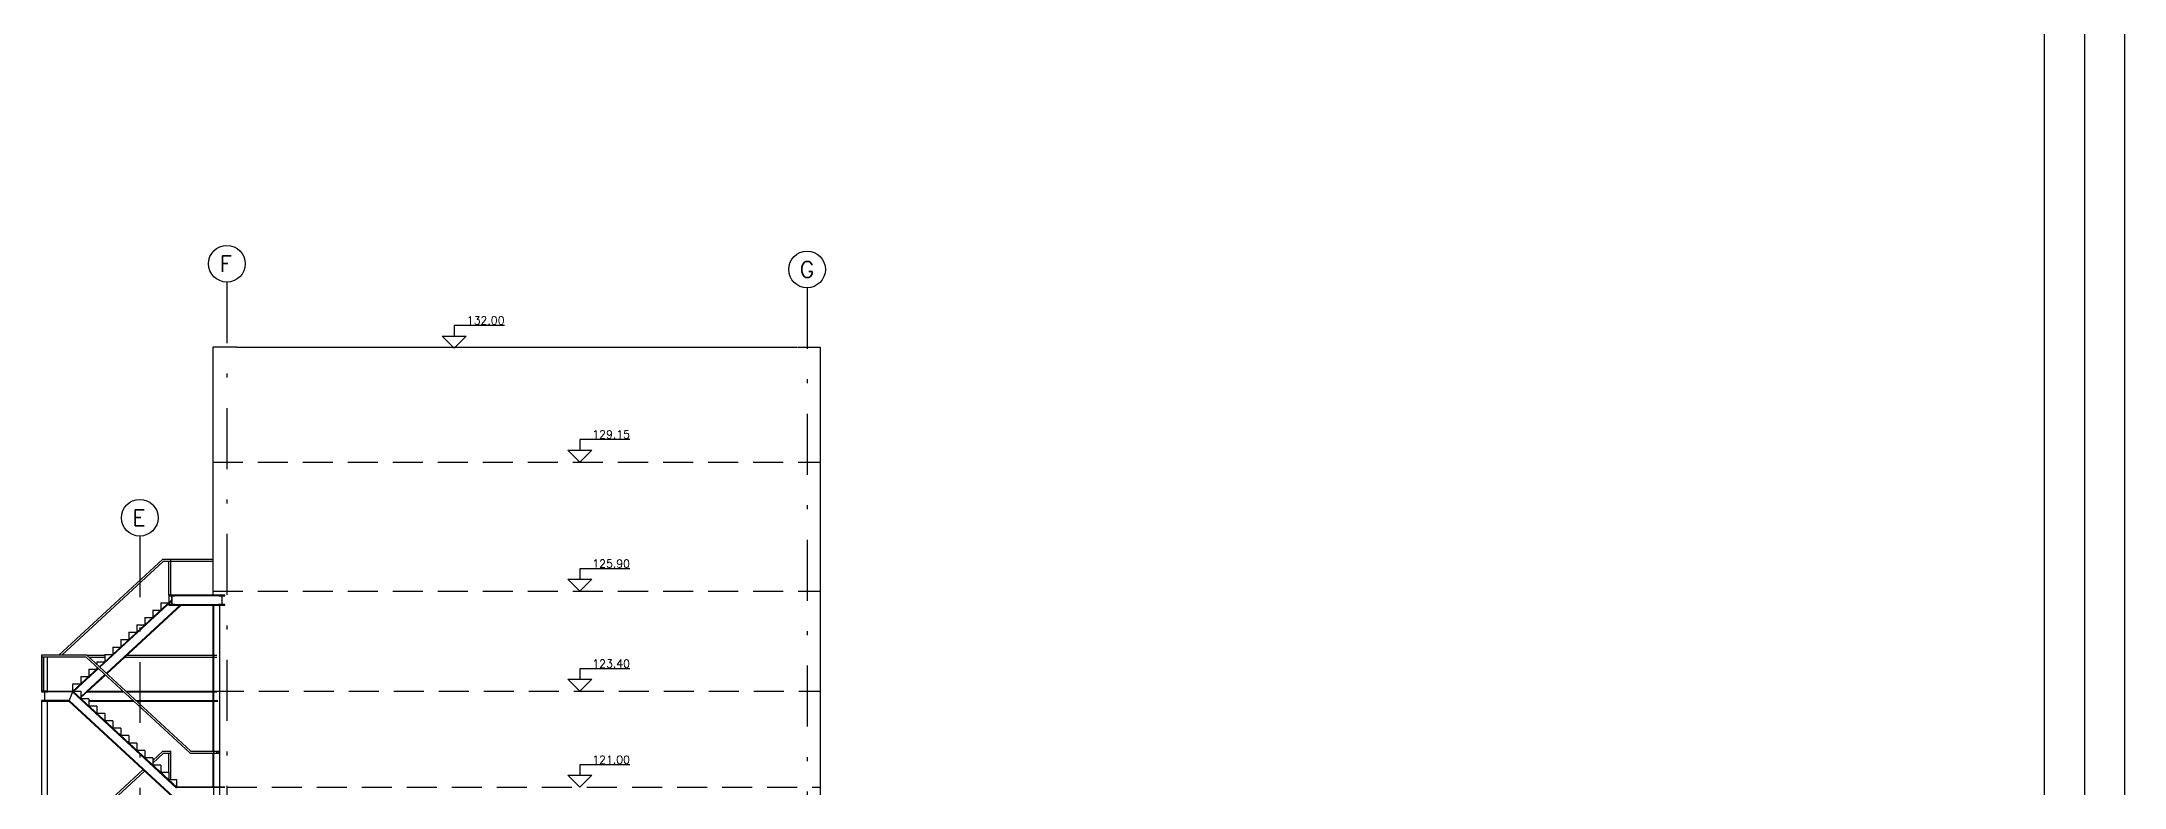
# Model space of a CAD drawing. Extents: x -14 to 107, y -33 to 53.
# Drawn here: x 55.1 to 107.2, y 0.2 to 18.8 of the extents above; entities that cross this region are included whole.
import ezdxf
from ezdxf.enums import TextEntityAlignment as Align

# ---------------------------------------------------------------- set-up
doc = ezdxf.new("R2010")
doc.units = 0
doc.header["$LTSCALE"] = 1.5
doc.header["$MEASUREMENT"] = 0
doc.linetypes.add('08CORTEE$0$DASHDOT', pattern=[25.4, 12.7, -6.35, 0, -6.35])
doc.linetypes.add('08CORTEE$0$HIDDEN', pattern=[0.375, 0.25, -0.125])
for name, color, linetype in [('08CORTEE$0$A-ESTRUTURA', 4, 'CONTINUOUS'), ('08CORTEE$0$EIXOS', 32, '08CORTEE$0$DASHDOT'), ('08CORTEE$0$N-LNHVISTA', 2, 'CONTINUOUS'), ('08CORTEE$0$N-NOTACOES', 6, 'CONTINUOUS'), ('08CORTEE$0$N-PROJEÇÃO', 1, '08CORTEE$0$HIDDEN'), ('08CORTEE$0$N-TEXTO', 2, 'CONTINUOUS'), ('T-FOLHA', 7, 'CONTINUOUS')]:
    doc.layers.add(name, color=color, linetype=linetype)
doc.styles.add('08CORTEE$0$ROMANS', font='ROMANS.shx')

# ---------------------------------------------------------------- blocks, each defined once
blk = doc.blocks.new('08CORTEE$0$N-1903')
at = {"layer": '08CORTEE$0$N-NOTACOES', "color": 1}
for p, q in [((0.01255, 0.00562), (0, 0.00562)), ((0, 0.00562), (0, 0.003)), ((-0.003, 0.003), (0.003, 0.003)), ((0, 0), (-0.003, 0.003)), ((0.003, 0.003), (0, 0))]:
    blk.add_line(p, q, dxfattribs=at)
at = {"layer": '08CORTEE$0$N-NOTACOES', "color": 2, "style": '08CORTEE$0$ROMANS'}
blk.add_attdef('COTAC', text='', height=0.002, dxfattribs=at).set_placement((0.00785, 0.00691), align=Align.MIDDLE)

msp = doc.modelspace()

# ---------------------------------------------------------------- linework, layer by layer
at = {"layer": '08CORTEE$0$A-ESTRUTURA', "color": 1}
for p, q in [((58.175, 5.895), (55.575, 3.495)), ((58.194, 5.845), (55.648, 3.495)), ((58.175, 5.895), (58.376, 5.895)), ((58.194, 5.845), (58.376, 5.845)), ((58.326, 4.995), (58.326, 5.845)), ((58.376, 4.995), (58.376, 5.895)), ((58.376, 5.895), (59.426, 5.895)), ((58.376, 5.845), (59.426, 5.845)), ((58.395, 4.873), (56.59, 3.207)), ((58.395, 4.85), (56.602, 3.196)), ((58.622, 4.763), (56.763, 3.047)), ((58.629, 4.747), (56.775, 3.036)), ((58.126, 4.81), (58.326, 4.81)), ((58.126, 4.81), (58.126, 4.625)), ((58.326, 4.995), (58.326, 4.81)), ((59.597, 4.763), (59.58, 4.747)), ((59.635, 4.994), (59.619, 4.978)), ((59.661, 4.763), (59.644, 4.747)), ((59.646, 4.941), (59.658, 4.953)), ((59.646, 4.813), (59.658, 4.825)), ((59.683, 4.978), (59.699, 4.994)), ((59.709, 4.747), (59.725, 4.763)), ((57.526, 4.256), (57.726, 4.256)), ((57.526, 4.256), (57.526, 4.072)), ((57.726, 4.441), (57.926, 4.441)), ((57.726, 4.441), (57.726, 4.256)), ((57.926, 4.625), (58.126, 4.625)), ((57.926, 4.625), (57.926, 4.441)), ((56.926, 3.702), (57.126, 3.702)), ((56.926, 3.702), (56.926, 3.518)), ((57.126, 3.887), (57.326, 3.887)), ((57.126, 3.887), (57.126, 3.702)), ((57.326, 4.072), (57.526, 4.072)), ((57.326, 4.072), (57.326, 3.887)), ((56.553, 3.173), (55.926, 2.595)), ((56.565, 3.162), (55.951, 2.595)), ((56.278, 3.495), (56.726, 3.495)), ((56.326, 3.149), (56.526, 3.149)), ((56.326, 3.149), (56.326, 2.964)), ((56.332, 3.445), (56.726, 3.445)), ((56.526, 3.333), (56.726, 3.333)), ((56.526, 3.333), (56.526, 3.266)), ((56.526, 3.198), (56.526, 3.149)), ((56.726, 3.518), (56.926, 3.518)), ((56.726, 3.518), (56.726, 3.333)), ((57.218, 3.445), (59.526, 3.445)), ((57.272, 3.495), (59.526, 3.495)), ((55.926, 2.779), (56.126, 2.779)), ((55.926, 2.595), (55.926, 2.779)), ((56.726, 3.013), (56.126, 2.46)), ((56.738, 3.002), (56.126, 2.437)), ((56.126, 2.964), (56.326, 2.964)), ((56.126, 2.964), (56.126, 2.779)), ((56.279, 2.578), (57.197, 2.578)), ((56.297, 2.595), (57.18, 2.595)), ((56.326, 2.364), (57.43, 2.364)), ((56.326, 2.347), (57.448, 2.347)), ((57.253, 2.595), (59.526, 2.595)), ((57.271, 2.578), (59.526, 2.578)), ((57.504, 2.364), (59.546, 2.364)), ((57.521, 2.347), (59.546, 2.347)), ((58.175, 1.095), (57.926, 0.866)), ((58.194, 1.045), (57.926, 0.798)), ((58.175, 1.095), (58.376, 1.095)), ((58.194, 1.045), (58.376, 1.045)), ((58.326, 0.564), (58.326, 1.045)), ((58.376, 0.379), (58.376, 1.095)), ((57.678, 0.636), (55.575, -1.305)), ((57.715, 0.602), (55.648, -1.305))]:
    msp.add_line(p, q, dxfattribs=at)
at = {"layer": '08CORTEE$0$A-ESTRUTURA', "color": 2}
for p, q in [((59.707, 4.995), (58.326, 4.995)), ((59.707, 4.995), (58.326, 4.995)), ((59.726, 4.978), (58.475, 4.978)), ((58.475, 4.764), (59.578, 4.763)), ((58.475, 4.747), (59.578, 4.747)), ((59.448, -3.755), (59.45, 4.747)), ((59.596, -3.755), (59.598, 4.747)), ((59.646, 4.877), (59.658, 4.889)), ((56.278, 3.495), (55.146, 3.495)), ((55.146, 3.495), (55.146, 2.595)), ((55.146, 3.495), (55.146, 2.595)), ((55.146, 3.495), (55.146, 2.595)), ((56.259, 3.445), (55.146, 3.445)), ((55.188, 2.595), (55.188, 3.453)), ((55.188, 3.453), (55.188, 2.595)), ((55.188, 3.453), (55.188, 2.595)), ((55.295, 2.595), (55.295, 3.453)), ((56.259, 3.445), (58.859, 1.045)), ((56.278, 3.495), (58.878, 1.095)), ((55.146, 2.595), (55.926, 2.595)), ((55.146, 2.354), (55.156, 2.364)), ((55.146, 2.347), (55.146, -16.605)), ((55.166, 2.595), (56.126, 2.595)), ((55.195, 2.595), (55.178, 2.578)), ((55.227, 2.37), (55.204, 2.347)), ((55.215, 2.55), (55.227, 2.563)), ((55.215, 2.486), (55.227, 2.499)), ((55.215, 2.422), (55.227, 2.434)), ((55.243, 2.578), (55.259, 2.595)), ((55.268, 2.347), (55.284, 2.364)), ((55.92, 2.578), (55.295, 2.578)), ((55.831, 2.364), (55.295, 2.364)), ((55.295, -16.605), (55.295, 2.347)), ((55.295, 2.347), (55.824, 2.347)), ((55.926, 2.595), (55.824, 2.347)), ((55.824, 2.347), (58.424, -0.053)), ((55.831, 2.364), (58.431, -0.037)), ((55.92, 2.578), (58.52, 0.178)), ((55.926, 2.595), (58.526, 0.195)), ((56.126, 2.595), (56.126, 2.41)), ((56.326, 2.41), (56.126, 2.41)), ((56.326, 2.41), (56.326, 2.225)), ((56.526, 2.225), (56.326, 2.225)), ((56.526, 2.225), (56.526, 2.041)), ((56.726, 2.041), (56.526, 2.041)), ((56.726, 2.041), (56.726, 1.856)), ((56.926, 1.856), (56.726, 1.856)), ((56.926, 1.856), (56.926, 1.672)), ((57.126, 1.672), (56.926, 1.672)), ((57.126, 1.672), (57.126, 1.487)), ((57.326, 1.487), (57.126, 1.487)), ((57.326, 1.487), (57.326, 1.302)), ((57.526, 1.302), (57.326, 1.302)), ((57.526, 1.302), (57.526, 1.118)), ((57.726, 1.118), (57.526, 1.118)), ((57.726, 1.118), (57.726, 0.933)), ((58.859, 1.045), (59.578, 1.045)), ((58.878, 1.095), (59.578, 1.095)), ((57.926, 0.933), (57.726, 0.933)), ((57.926, 0.933), (57.926, 0.749)), ((58.126, 0.749), (57.926, 0.749)), ((58.126, 0.749), (58.126, 0.564)), ((58.326, 0.564), (58.126, 0.564)), ((58.326, 0.564), (58.326, 0.379)), ((58.526, 0.379), (58.326, 0.379)), ((58.526, 0.195), (58.526, 0.379)), ((58.526, 0.195), (59.726, 0.195)), ((58.526, 0.195), (59.726, 0.195)), ((59.726, 0.195), (58.526, 0.195)), ((58.526, 0.195), (59.726, 0.195))]:
    msp.add_line(p, q, dxfattribs=at)
for points in [[(58.326, 4.747), (58.475, 4.747), (58.475, 4.764), (58.407, 4.764), (58.407, 4.978), (58.475, 4.978), (58.475, 4.995), (58.326, 4.995), (58.326, 4.978), (58.395, 4.978), (58.395, 4.764), (58.326, 4.764), (58.326, 4.747)], [(59.578, 4.747), (59.726, 4.747), (59.726, 4.763), (59.658, 4.763), (59.658, 4.978), (59.726, 4.978), (59.726, 4.994), (59.578, 4.994), (59.578, 4.978), (59.646, 4.978), (59.646, 4.763), (59.578, 4.763), (59.578, 4.747)], [(55.146, 2.347), (55.295, 2.347), (55.295, 2.364), (55.227, 2.364), (55.227, 2.578), (55.295, 2.578), (55.295, 2.595), (55.146, 2.595), (55.146, 2.578), (55.215, 2.578), (55.215, 2.364), (55.146, 2.364), (55.146, 2.347)]]:
    msp.add_lwpolyline(points, dxfattribs=at)
at = {"layer": '08CORTEE$0$EIXOS', "ltscale": 0.08}
for p, q in [((59.776, 12.823), (59.776, -26.886)), ((59.776, 12.823), (59.776, -26.886)), ((74.276, 12.68), (74.276, -27.029)), ((57.598, 6.475), (57.598, -26.814))]:
    msp.add_line(p, q, dxfattribs=at)
at = {"layer": '08CORTEE$0$EIXOS', "linetype": 'CONTINUOUS'}
for centre in [(59.776, 13.282), (74.276, 13.14), (57.598, 6.934)]:
    msp.add_circle(centre, 0.459, dxfattribs=at)
at = {"layer": '08CORTEE$0$N-LNHVISTA', "color": 1}
for p, q in [((60.026, 11.195), (59.426, 11.195)), ((59.426, 11.195), (59.426, 4.995)), ((60.026, 11.195), (74.026, 11.195)), ((74.046, 11.195), (74.606, 11.195)), ((74.606, 11.195), (74.606, -19.805))]:
    msp.add_line(p, q, dxfattribs=at)
at = {"layer": '08CORTEE$0$N-LNHVISTA', "color": 7}
for p, q in [((59.426, 4.747), (59.426, 1.095)), ((59.426, 1.045), (59.426, 0.195))]:
    msp.add_line(p, q, dxfattribs=at)
at = {"layer": '08CORTEE$0$N-LNHVISTA', "color": 3}
msp.add_lwpolyline([(59.524, 1.095), (59.578, 1.095), (59.578, 1.045), (59.524, 1.045)], close=True, dxfattribs=at)
at = {"layer": '08CORTEE$0$N-PROJEÇÃO', "ltscale": 2}
for p, q in [((59.426, 8.325), (74.606, 8.325)), ((59.426, 5.095), (74.606, 5.095)), ((59.449, 2.595), (74.606, 2.595)), ((59.776, 0.195), (74.606, 0.195))]:
    msp.add_line(p, q, dxfattribs=at)
at = {"layer": 'T-FOLHA', "color": 1}
msp.add_lwpolyline([(-13.699, -33.287), (-13.699, 52.813), (107.201, 52.813), (107.201, -33.287)], close=True, dxfattribs=at)
at = {"layer": 'T-FOLHA', "color": 2}
msp.add_lwpolyline([(-12.699, -32.287), (-12.699, 51.813), (106.201, 51.813), (106.201, -32.287)], close=True, dxfattribs=at)
at = {"layer": 'T-FOLHA', "color": 3}
msp.add_lwpolyline([(-10.199, 50.491), (105.201, 50.491), (105.201, -30.683), (-10.199, -30.683), (-10.199, 50.491)], dxfattribs=at)

# ---------------------------------------------------------------- block references
at = {"layer": '08CORTEE$0$N-TEXTO', "xscale": 100, "yscale": 100, "zscale": 100}
for p, values in [((65.458, 11.175), {'COTAC': '132.00'}), ((68.594, 8.325), {'COTAC': '129.15'}), ((68.594, 5.095), {'COTAC': '125.90'}), ((68.594, 2.595), {'COTAC': '123.40'}), ((68.594, 0.195), {'COTAC': '121.00'})]:
    msp.add_blockref('08CORTEE$0$N-1903', p, dxfattribs=at).add_auto_attribs(values)

# ---------------------------------------------------------------- texts
at = {"layer": '08CORTEE$0$EIXOS', "color": 2, "style": '08CORTEE$0$ROMANS'}
for s, p in [('F', (59.595, 13.082)), ('G', (74.095, 12.939)), ('E', (57.417, 6.734))]:
    msp.add_text(s, height=0.4, dxfattribs=at).set_placement(p)

doc.saveas('drawing.dxf')
